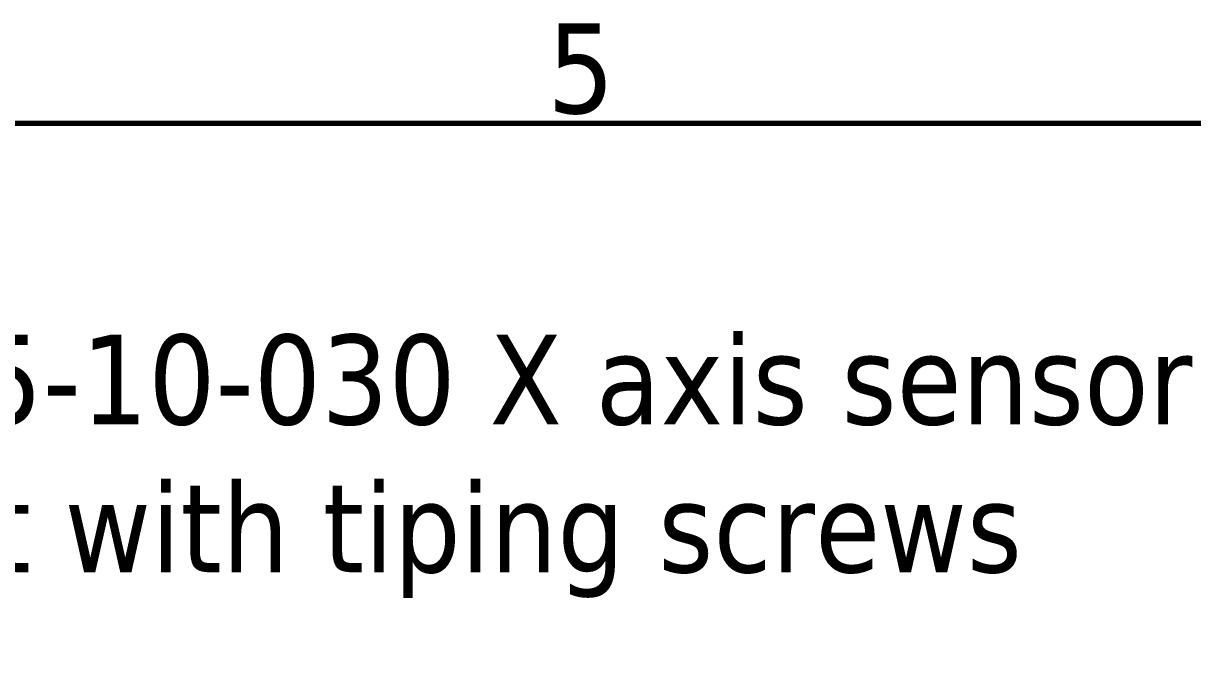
# Model space of a CAD drawing. Header units: millimetres. Extents: x 0 to 2625, y 0 to 1856.
# Drawn here: x 522.1 to 807.1, y 1663.1 to 1818.1 of the extents above; entities that cross this region are included whole.
import ezdxf

# ---------------------------------------------------------------- set-up
doc = ezdxf.new("R2010")
doc.units = ezdxf.units.MM
doc.header["$LTSCALE"] = 6.25
doc.layers.add('Border (ISO)', color=7, linetype='Continuous', lineweight=70)
doc.layers.add('Symbol (ISO)', color=7, linetype='Continuous', lineweight=25)
doc.styles.add('Note Text (ISO)', font='tahoma.ttf')
doc.dimstyles.new('Default - Method 1b (ISO)$7', dxfattribs={"dimscale": 6.25, "dimtxt": 3.5, "dimasz": 2.5, "dimexe": 3.175, "dimexo": 0, "dimgap": 0.762, "dimtad": 1, "dimtoh": 1, "dimrnd": 1e-08, "dimtxsty": 'Note Text (ISO)', "dimcen": 0.09, "dimdle": 10, "dimclrd": 256, "dimclre": 256, "dimclrt": 256, "dimazin": 2, "dimtfac": 1, "dimtmove": 0, "dimatfit": 3, "dimfxl": 1, "dimtolj": 1, "dimlwd": -1, "dimlwe": -1, "dimarcsym": 0})

# ---------------------------------------------------------------- blocks, each defined once
blk = doc.blocks.new('Borders Default Border')
at = {"layer": 'Border (ISO)', "flags": 128}
blk.add_lwpolyline([(10, 10), (10, 287), (410, 287), (410, 10), (10, 10)], dxfattribs=at)
at = {"layer": 'Border (ISO)', "insert": (103.975, 287.326), "char_height": 3.5, "attachment_point": 7, "style": 'Note Text (ISO)'}
blk.add_mtext('5', dxfattribs=at)

msp = doc.modelspace()

# ---------------------------------------------------------------- block references
at = {"xscale": 6.25, "yscale": 6.25, "zscale": 6.25}
msp.add_blockref('Borders Default Border', (0, 0), dxfattribs=at)

# ---------------------------------------------------------------- texts
at = {"layer": 'Symbol (ISO)', "insert": (461.17, 1742.25), "char_height": 21.875, "width": 476.8537, "attachment_point": 1, "line_spacing_factor": 0.987884, "style": 'Note Text (ISO)'}
msp.add_mtext('\\fTahoma|b0|i0;0005-10-030 X axis sensor activator\\P\\fTahoma|b0|i0;Fix it with tiping screws', dxfattribs=at)

# ---------------------------------------------------------------- leaders
at = {"layer": 'Symbol (ISO)', "annotation_type": 0, "has_hookline": 1, "hookline_direction": 0, "text_width": 475.67}
msp.add_leader([(399.15, 1615.64), (440.78, 1731.31), (456.4, 1731.31)], dimstyle='Default - Method 1b (ISO)$7', override={"dimtad": 0}, dxfattribs=at)

doc.saveas('drawing.dxf')
